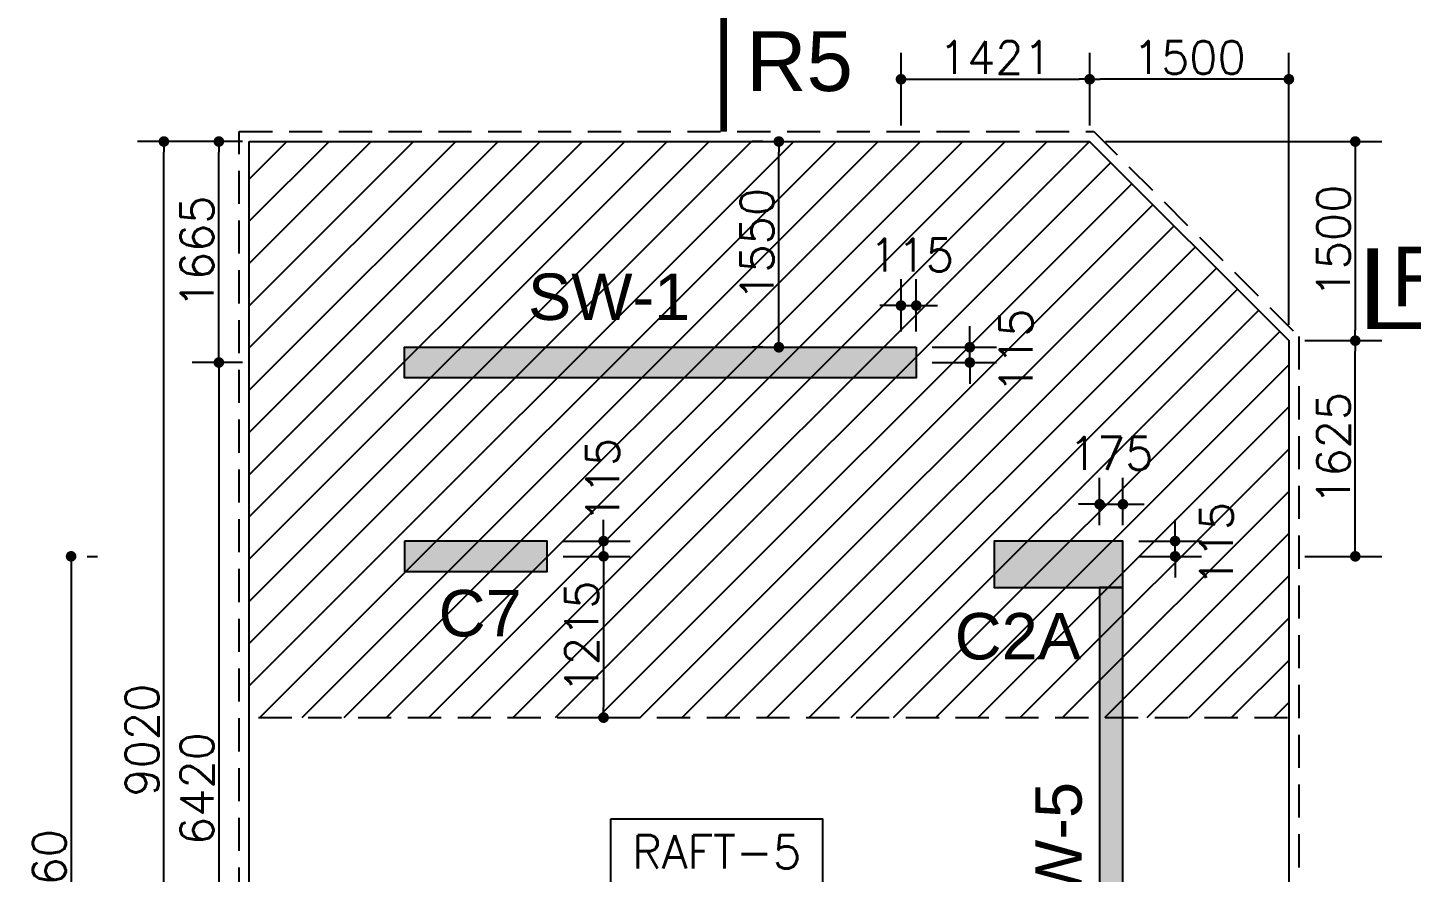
# Model space of a CAD drawing. Extents: x -200722 to 834823, y -494970 to 88783.
# Drawn here: x 465048 to 475468, y 27733 to 34097 of the extents above; entities that cross this region are included whole.
import ezdxf
from ezdxf.enums import TextEntityAlignment as Align

# ---------------------------------------------------------------- set-up
doc = ezdxf.new("R2010")
doc.units = 0
doc.header["$LTSCALE"] = 100
doc.header["$MEASUREMENT"] = 0
doc.header["$PDMODE"] = 34
doc.linetypes.add('HIDDEN', pattern=[0.375, 0.25, -0.125])
doc.layers.get('0').update_dxf_attribs({"linetype": 'CONTINUOUS'})
doc.layers.get('DEFPOINTS').update_dxf_attribs({"linetype": 'CONTINUOUS'})
for name, color, linetype in [('BEAM', 4, 'CONTINUOUS'), ('COL. SHED. STEEL.', 6, 'CONTINUOUS'), ('COL_H', 235, 'CONTINUOUS'), ('DIM', 3, 'CONTINUOUS'), ('F_EXEC', 3, 'HIDDEN'), ('F_FTG1', 11, 'CONTINUOUS'), ('TEXT', 2, 'CONTINUOUS')]:
    doc.layers.add(name, color=color, linetype=linetype)
doc.layers.add('HATCH', color=252, linetype='CONTINUOUS', lineweight=30)
doc.styles.add('AR', font='arial.ttf')
doc.styles.add('ROMANS', font='romans.shx')
doc.styles.get("Standard").update_dxf_attribs({"font": 'simplex.shx'})
doc.styles.add('TIMES-N', font='arial.ttf')
doc.dimstyles.new('STANDARD$0', dxfattribs={"dimtxt": 2.5, "dimasz": 2.5, "dimexe": 2, "dimexo": 0.7, "dimgap": 0.9, "dimtad": 1, "dimdec": 0, "dimdsep": 46, "dimtxsty": 'ROMANS', "dimcen": 0.09, "dimclrd": 4, "dimclre": 4, "dimclrt": 3, "dimadec": 0, "dimazin": 0, "dimtfac": 1, "dimtdec": 0, "dimtmove": 0, "dimatfit": 3, "dimfxl": 1, "dimtolj": 1, "dimtzin": 0, "dimarcsym": 0})

# ---------------------------------------------------------------- blocks, each defined once
blk = doc.blocks.new('DOT')
at = {"color": 0, "linetype": 'ByBlock'}
blk.add_line((-0.5, 0), (-1, 0), dxfattribs=at)
at = {"color": 0, "linetype": 'ByBlock', "const_width": 0.5}
blk.add_lwpolyline([(-0.25, 0, 1), (0.25, 0, 1)], format="xyb", close=True, dxfattribs=at)
blk = doc.blocks.new('*D2235')
at = {"layer": 'BEAM', "color": 0, "lineweight": -2, "transparency": 16777216}
for p, q in [((470585, 33239), (470505, 33239)), ((470705, 31769), (470705, 33159)), ((470585, 31689), (470505, 31689))]:
    blk.add_line(p, q, dxfattribs=at)
at = {"layer": 'DEFPOINTS', "color": 0, "lineweight": -3, "ltscale": 0.4, "transparency": 16777216}
for p in [(470705, 33239), (470705, 33239), (470705, 31689)]:
    blk.add_point(p, dxfattribs=at)
at = {"layer": 'BEAM', "color": 0, "lineweight": -2, "ltscale": 0.4, "transparency": 16777216, "xscale": 80, "yscale": 80, "zscale": 80}
for p, rotation in [((470705, 33239), 90), ((470705, 31689), 270)]:
    blk.add_blockref('DOT', p, dxfattribs=dict(at, rotation=rotation))
at = {"layer": 'BEAM', "color": 0, "ltscale": 0.4, "transparency": 16777216, "insert": (470541, 32464), "char_height": 248, "attachment_point": 5, "rotation": 90}
blk.add_mtext('\\A1;1550', dxfattribs=at)
blk = doc.blocks.new('_DOT')
at = {"color": 0, "linetype": 'ByBlock'}
blk.add_line((-0.5, 0), (-1, 0), dxfattribs=at)
at = {"color": 0, "linetype": 'ByBlock', "const_width": 0.5}
blk.add_lwpolyline([(-0.25, 0, 1), (0.25, 0, 1)], format="xyb", close=True, dxfattribs=at)
blk = doc.blocks.new('*D2236')
at = {"layer": 'BEAM', "color": 0, "lineweight": -2, "transparency": 16777216}
for p, q in [((471625, 31809), (471625, 32203)), ((471740, 31809), (471740, 32203)), ((471545, 32003), (471465, 32003)), ((471625, 32003), (471740, 32003)), ((471820, 32003), (471900, 32003))]:
    blk.add_line(p, q, dxfattribs=at)
at = {"layer": 'DEFPOINTS', "color": 0, "lineweight": -3, "ltscale": 0.4, "transparency": 16777216}
for p in [(471740, 32003), (471625, 31689), (471740, 31689)]:
    blk.add_point(p, dxfattribs=at)
at = {"layer": 'BEAM', "color": 0, "lineweight": -2, "ltscale": 0.4, "transparency": 16777216, "xscale": 80, "yscale": 80, "zscale": 80}
blk.add_blockref('DOT', (471625, 32003), dxfattribs=at)
at = {"layer": 'BEAM', "color": 0, "lineweight": -2, "ltscale": 0.4, "transparency": 16777216, "xscale": 80, "yscale": 80, "zscale": 80, "rotation": 180}
blk.add_blockref('DOT', (471740, 32003), dxfattribs=at)
at = {"layer": 'BEAM', "color": 0, "ltscale": 0.4, "transparency": 16777216, "insert": (471705, 32384), "char_height": 248, "attachment_point": 5}
blk.add_mtext('\\A1;115', dxfattribs=at)
blk = doc.blocks.new('*D2237')
at = {"layer": 'BEAM', "color": 0, "lineweight": -2, "transparency": 16777216}
for p, q in [((472143, 31769), (472143, 31849)), ((471860, 31689), (472343, 31689)), ((472143, 31574), (472143, 31689)), ((471860, 31574), (472343, 31574)), ((472143, 31494), (472143, 31414))]:
    blk.add_line(p, q, dxfattribs=at)
at = {"layer": 'DEFPOINTS', "color": 0, "lineweight": -3, "ltscale": 0.4, "transparency": 16777216}
for p in [(471740, 31689), (472143, 31689), (471740, 31574)]:
    blk.add_point(p, dxfattribs=at)
at = {"layer": 'BEAM', "color": 0, "lineweight": -2, "ltscale": 0.4, "transparency": 16777216, "xscale": 80, "yscale": 80, "zscale": 80}
for p, rotation in [((472143, 31689), 270), ((472143, 31574), 90)]:
    blk.add_blockref('DOT', p, dxfattribs=dict(at, rotation=rotation))
at = {"layer": 'BEAM', "color": 0, "ltscale": 0.4, "transparency": 16777216, "insert": (472491, 31662), "char_height": 248, "attachment_point": 5, "rotation": 90}
blk.add_mtext('\\A1;115', dxfattribs=at)
blk = doc.blocks.new('*D2238')
at = {"layer": 'BEAM', "color": 0, "lineweight": -2, "transparency": 16777216}
for p, q in [((473121, 30349), (473121, 30706)), ((473296, 30349), (473296, 30706)), ((473041, 30506), (472961, 30506)), ((473121, 30506), (473296, 30506)), ((473376, 30506), (473456, 30506))]:
    blk.add_line(p, q, dxfattribs=at)
at = {"layer": 'DEFPOINTS', "color": 0, "lineweight": -3, "ltscale": 0.4, "transparency": 16777216}
for p in [(473296, 30506), (473121, 30229), (473296, 30229)]:
    blk.add_point(p, dxfattribs=at)
at = {"layer": 'BEAM', "color": 0, "lineweight": -2, "ltscale": 0.4, "transparency": 16777216, "xscale": 80, "yscale": 80, "zscale": 80}
blk.add_blockref('DOT', (473121, 30506), dxfattribs=at)
at = {"layer": 'BEAM', "color": 0, "lineweight": -2, "ltscale": 0.4, "transparency": 16777216, "xscale": 80, "yscale": 80, "zscale": 80, "rotation": 180}
blk.add_blockref('DOT', (473296, 30506), dxfattribs=at)
at = {"layer": 'BEAM', "color": 0, "ltscale": 0.4, "transparency": 16777216, "insert": (473208, 30890), "char_height": 248, "attachment_point": 5}
blk.add_mtext('\\A1;175', dxfattribs=at)
blk = doc.blocks.new('*D2239')
at = {"layer": 'BEAM', "color": 0, "lineweight": -2, "transparency": 16777216}
for p, q in [((473689, 30309), (473689, 30389)), ((473416, 30229), (473889, 30229)), ((473689, 30114), (473689, 30229)), ((473416, 30114), (473889, 30114)), ((473689, 30034), (473689, 29954))]:
    blk.add_line(p, q, dxfattribs=at)
at = {"layer": 'DEFPOINTS', "color": 0, "lineweight": -3, "ltscale": 0.4, "transparency": 16777216}
for p in [(473296, 30229), (473689, 30229), (473296, 30114)]:
    blk.add_point(p, dxfattribs=at)
at = {"layer": 'BEAM', "color": 0, "lineweight": -2, "ltscale": 0.4, "transparency": 16777216, "xscale": 80, "yscale": 80, "zscale": 80}
for p, rotation in [((473689, 30229), 270), ((473689, 30114), 90)]:
    blk.add_blockref('DOT', p, dxfattribs=dict(at, rotation=rotation))
at = {"layer": 'BEAM', "color": 0, "ltscale": 0.4, "transparency": 16777216, "insert": (474001, 30206), "char_height": 248, "attachment_point": 5, "rotation": 90}
blk.add_mtext('\\A1;115', dxfattribs=at)
blk = doc.blocks.new('*D2240')
at = {"layer": 'BEAM', "color": 0, "lineweight": -2, "transparency": 16777216}
for p, q in [((469385, 30309), (469385, 30389)), ((469082, 30229), (469585, 30229)), ((469385, 30114), (469385, 30229)), ((469082, 30114), (469585, 30114)), ((469385, 30034), (469385, 29954))]:
    blk.add_line(p, q, dxfattribs=at)
at = {"layer": 'DEFPOINTS', "color": 0, "lineweight": -3, "ltscale": 0.4, "transparency": 16777216}
for p in [(468962, 30229), (469385, 30229), (468962, 30114)]:
    blk.add_point(p, dxfattribs=at)
at = {"layer": 'BEAM', "color": 0, "lineweight": -2, "ltscale": 0.4, "transparency": 16777216, "xscale": 80, "yscale": 80, "zscale": 80}
for p, rotation in [((469385, 30229), 270), ((469385, 30114), 90)]:
    blk.add_blockref('DOT', p, dxfattribs=dict(at, rotation=rotation))
at = {"layer": 'BEAM', "color": 0, "ltscale": 0.4, "transparency": 16777216, "insert": (469379, 30687), "char_height": 248, "attachment_point": 5, "rotation": 90}
blk.add_mtext('\\A1;115', dxfattribs=at)
blk = doc.blocks.new('*D2244')
at = {"layer": 'BEAM', "color": 0, "lineweight": -2, "transparency": 16777216}
for p, q in [((469082, 30114), (469585, 30114)), ((469385, 30034), (469385, 28979)), ((469082, 28899), (469585, 28899))]:
    blk.add_line(p, q, dxfattribs=at)
at = {"layer": 'DEFPOINTS', "color": 0, "lineweight": -3, "ltscale": 0.4, "transparency": 16777216}
for p in [(468962, 30114), (468962, 28899), (469385, 28899)]:
    blk.add_point(p, dxfattribs=at)
at = {"layer": 'BEAM', "color": 0, "lineweight": -2, "ltscale": 0.4, "transparency": 16777216, "xscale": 80, "yscale": 80, "zscale": 80}
for p, rotation in [((469385, 30114), 90), ((469385, 28899), 270)]:
    blk.add_blockref('DOT', p, dxfattribs=dict(at, rotation=rotation))
at = {"layer": 'BEAM', "color": 0, "ltscale": 0.4, "transparency": 16777216, "insert": (469221, 29507), "char_height": 248, "attachment_point": 5, "rotation": 90}
blk.add_mtext('\\A1;1215', dxfattribs=at)
blk = doc.blocks.new('*D2521')
at = {"layer": 'BEAM', "color": 0, "lineweight": -2, "transparency": 16777216}
for p, q in [((465495, 30114), (465575, 30114)), ((465375, 30034), (465375, 25234)), ((465495, 25154), (465575, 25154))]:
    blk.add_line(p, q, dxfattribs=at)
at = {"layer": 'DEFPOINTS', "color": 0, "lineweight": -3, "ltscale": 0.4, "transparency": 16777216}
for p in [(465375, 30114), (465375, 25154), (465375, 25154)]:
    blk.add_point(p, dxfattribs=at)
at = {"layer": 'BEAM', "color": 0, "lineweight": -2, "ltscale": 0.4, "transparency": 16777216, "xscale": 80, "yscale": 80, "zscale": 80}
for p, rotation in [((465375, 30114), 90), ((465375, 25154), 270)]:
    blk.add_blockref('DOT', p, dxfattribs=dict(at, rotation=rotation))
at = {"layer": 'BEAM', "color": 0, "ltscale": 0.4, "transparency": 16777216, "insert": (465211, 27634), "char_height": 248, "attachment_point": 5, "rotation": 90}
blk.add_mtext('\\A1;4960', dxfattribs=at)
blk = doc.blocks.new('*D2569')
at = {"layer": 'BEAM', "color": 0, "lineweight": -2, "transparency": 16777216}
for p, q in [((466667, 31574), (466288, 31574)), ((466488, 31494), (466488, 25234)), ((466667, 25154), (466288, 25154))]:
    blk.add_line(p, q, dxfattribs=at)
at = {"layer": 'DEFPOINTS', "color": 0, "lineweight": -3, "ltscale": 0.4, "transparency": 16777216}
for p in [(466787, 31574), (466488, 25154), (466787, 25154)]:
    blk.add_point(p, dxfattribs=at)
at = {"layer": 'BEAM', "color": 0, "lineweight": -2, "ltscale": 0.4, "transparency": 16777216, "xscale": 80, "yscale": 80, "zscale": 80}
for p, rotation in [((466488, 31574), 90), ((466488, 25154), 270)]:
    blk.add_blockref('DOT', p, dxfattribs=dict(at, rotation=rotation))
at = {"layer": 'BEAM', "color": 0, "ltscale": 0.4, "transparency": 16777216, "insert": (466324, 28364), "char_height": 248, "attachment_point": 5, "rotation": 90}
blk.add_mtext('\\A1;6420', dxfattribs=at)
blk = doc.blocks.new('*D2570')
at = {"layer": 'BEAM', "color": 0, "lineweight": -2, "transparency": 16777216}
for p, q in [((466667, 33239), (466288, 33239)), ((466488, 31654), (466488, 33159)), ((466667, 31574), (466288, 31574))]:
    blk.add_line(p, q, dxfattribs=at)
at = {"layer": 'DEFPOINTS', "color": 0, "lineweight": -3, "ltscale": 0.4, "transparency": 16777216}
for p in [(466488, 33239), (466787, 33239), (466787, 31574)]:
    blk.add_point(p, dxfattribs=at)
at = {"layer": 'BEAM', "color": 0, "lineweight": -2, "ltscale": 0.4, "transparency": 16777216, "xscale": 80, "yscale": 80, "zscale": 80}
for p, rotation in [((466488, 33239), 90), ((466488, 31574), 270)]:
    blk.add_blockref('DOT', p, dxfattribs=dict(at, rotation=rotation))
at = {"layer": 'BEAM', "color": 0, "ltscale": 0.4, "transparency": 16777216, "insert": (466324, 32407), "char_height": 248, "attachment_point": 5, "rotation": 90}
blk.add_mtext('\\A1;1665', dxfattribs=at)
blk = doc.blocks.new('*D2571')
at = {"layer": 'BEAM', "color": 0, "lineweight": -2, "transparency": 16777216}
for p, q in [((466667, 33239), (465874, 33239)), ((466074, 24299), (466074, 33159)), ((466667, 24219), (465874, 24219))]:
    blk.add_line(p, q, dxfattribs=at)
at = {"layer": 'DEFPOINTS', "color": 0, "lineweight": -3, "ltscale": 0.4, "transparency": 16777216}
for p in [(466074, 33239), (466787, 33239), (466787, 24219)]:
    blk.add_point(p, dxfattribs=at)
at = {"layer": 'BEAM', "color": 0, "lineweight": -2, "ltscale": 0.4, "transparency": 16777216, "xscale": 80, "yscale": 80, "zscale": 80}
for p, rotation in [((466074, 33239), 90), ((466074, 24219), 270)]:
    blk.add_blockref('DOT', p, dxfattribs=dict(at, rotation=rotation))
at = {"layer": 'BEAM', "color": 0, "ltscale": 0.4, "transparency": 16777216, "insert": (465910, 28729), "char_height": 248, "attachment_point": 5, "rotation": 90}
blk.add_mtext('\\A1;9020', dxfattribs=at)
blk = doc.blocks.new('*D2764')
at = {"layer": 'BEAM', "color": 0, "lineweight": -2, "transparency": 16777216}
for p, q in [((473046, 33359), (473046, 33908)), ((474546, 31859), (474546, 33908)), ((474466, 33708), (473126, 33708))]:
    blk.add_line(p, q, dxfattribs=at)
at = {"layer": 'DEFPOINTS', "color": 0, "lineweight": -3, "ltscale": 0.4, "transparency": 16777216}
for p in [(473046, 33708), (473046, 33239), (474546, 31739)]:
    blk.add_point(p, dxfattribs=at)
at = {"layer": 'BEAM', "color": 0, "lineweight": -2, "ltscale": 0.4, "transparency": 16777216, "xscale": 80, "yscale": 80, "zscale": 80, "rotation": 180}
blk.add_blockref('DOT', (473046, 33708), dxfattribs=at)
at = {"layer": 'BEAM', "color": 0, "lineweight": -2, "ltscale": 0.4, "transparency": 16777216, "xscale": 80, "yscale": 80, "zscale": 80}
blk.add_blockref('DOT', (474546, 33708), dxfattribs=at)
at = {"layer": 'BEAM', "color": 0, "ltscale": 0.4, "transparency": 16777216, "insert": (473796, 33872), "char_height": 248, "attachment_point": 5}
blk.add_mtext('\\A1;1500', dxfattribs=at)
blk = doc.blocks.new('*D2765')
at = {"layer": 'BEAM', "color": 0, "lineweight": -2, "transparency": 16777216}
for p, q in [((473166, 33239), (475246, 33239)), ((475046, 33159), (475046, 31819)), ((474666, 31739), (475246, 31739))]:
    blk.add_line(p, q, dxfattribs=at)
at = {"layer": 'DEFPOINTS', "color": 0, "lineweight": -3, "ltscale": 0.4, "transparency": 16777216}
for p in [(473046, 33239), (474546, 31739), (475046, 31739)]:
    blk.add_point(p, dxfattribs=at)
at = {"layer": 'BEAM', "color": 0, "lineweight": -2, "ltscale": 0.4, "transparency": 16777216, "xscale": 80, "yscale": 80, "zscale": 80}
for p, rotation in [((475046, 33239), 90), ((475046, 31739), 270)]:
    blk.add_blockref('DOT', p, dxfattribs=dict(at, rotation=rotation))
at = {"layer": 'BEAM', "color": 0, "ltscale": 0.4, "transparency": 16777216, "insert": (474882, 32489), "char_height": 248, "attachment_point": 5, "rotation": 90}
blk.add_mtext('\\A1;1500', dxfattribs=at)
blk = doc.blocks.new('*D2766')
at = {"layer": 'BEAM', "color": 0, "lineweight": -2, "transparency": 16777216}
for p, q in [((474666, 31739), (475246, 31739)), ((475046, 30194), (475046, 31659)), ((474666, 30114), (475246, 30114))]:
    blk.add_line(p, q, dxfattribs=at)
at = {"layer": 'DEFPOINTS', "color": 0, "lineweight": -3, "ltscale": 0.4, "transparency": 16777216}
for p in [(474546, 31739), (475046, 31739), (474546, 30114)]:
    blk.add_point(p, dxfattribs=at)
at = {"layer": 'BEAM', "color": 0, "lineweight": -2, "ltscale": 0.4, "transparency": 16777216, "xscale": 80, "yscale": 80, "zscale": 80}
for p, rotation in [((475046, 31739), 90), ((475046, 30114), 270)]:
    blk.add_blockref('DOT', p, dxfattribs=dict(at, rotation=rotation))
at = {"layer": 'BEAM', "color": 0, "ltscale": 0.4, "transparency": 16777216, "insert": (474882, 30927), "char_height": 248, "attachment_point": 5, "rotation": 90}
blk.add_mtext('\\A1;1625', dxfattribs=at)
blk = doc.blocks.new('*D2767')
at = {"layer": 'BEAM', "color": 0, "lineweight": -2, "transparency": 16777216}
for p, q in [((471625, 33359), (471625, 33908)), ((473046, 33359), (473046, 33908)), ((471705, 33708), (472966, 33708))]:
    blk.add_line(p, q, dxfattribs=at)
at = {"layer": 'DEFPOINTS', "color": 0, "lineweight": -3, "ltscale": 0.4, "transparency": 16777216}
for p in [(473046, 33708), (471625, 33239), (473046, 33239)]:
    blk.add_point(p, dxfattribs=at)
at = {"layer": 'BEAM', "color": 0, "lineweight": -2, "ltscale": 0.4, "transparency": 16777216, "xscale": 80, "yscale": 80, "zscale": 80, "rotation": 180}
blk.add_blockref('DOT', (471625, 33708), dxfattribs=at)
at = {"layer": 'BEAM', "color": 0, "lineweight": -2, "ltscale": 0.4, "transparency": 16777216, "xscale": 80, "yscale": 80, "zscale": 80}
blk.add_blockref('DOT', (473046, 33708), dxfattribs=at)
at = {"layer": 'BEAM', "color": 0, "ltscale": 0.4, "transparency": 16777216, "insert": (472335, 33872), "char_height": 248, "attachment_point": 5}
blk.add_mtext('\\A1;1421', dxfattribs=at)

msp = doc.modelspace()

# ---------------------------------------------------------------- hatches: boundary and pattern name
at = {"layer": 'COL_H', "ltscale": 0.4}
for points in [[(471739.5, 31689.4), (471739.5, 31459.4), (467886.5, 31459.4), (467886.5, 31689.4)], [(467886.5, 30229.4), (467886.5, 29999.4), (468961.5, 29999.4), (468961.5, 30229.4)], [(473295.5, 29879.4), (473295.5, 30229.4), (472325.5, 30229.4), (472325.5, 29879.4)], [(473295.5, 26139.4), (473295.5, 29879.4), (473120.5, 29879.4), (473120.5, 26139.4)]]:
    msp.add_hatch(color=256, dxfattribs=at).paths.add_polyline_path(points)
at = {"layer": 'HATCH', "lineweight": -3, "ltscale": 0.4}
h = msp.add_hatch(dxfattribs=at)
h.set_pattern_fill('ANSI31', color=256, scale=1800, style=0)
h.set_pattern_definition([(45, (191292.92, 0), (-159.09903, 159.09903), [])])
h.paths.add_polyline_path([(474545.5, 31739.4), (473045.5, 33239.4), (466716.5, 33239.4), (466716.5, 28899.4), (474545.5, 28899.4)])

# ---------------------------------------------------------------- linework, layer by layer
at = {"layer": 'COL. SHED. STEEL.', "ltscale": 500, "elevation": 7446.6}
for points in [[(471739.5, 31689.4), (471739.5, 31459.4), (467886.5, 31459.4), (467886.5, 31689.4), (471739.5, 31689.4)], [(467886.5, 30229.4), (467886.5, 29999.4), (468961.5, 29999.4), (468961.5, 30229.4), (467886.5, 30229.4)], [(473295.5, 29879.4), (473295.5, 30229.4), (472325.5, 30229.4), (472325.5, 29879.4), (473295.5, 29879.4)], [(473295.5, 26139.4), (473295.5, 29879.4), (473120.5, 29879.4), (473120.5, 26139.4), (473295.5, 26139.4)]]:
    msp.add_lwpolyline(points, dxfattribs=at)
at = {"layer": 'DIM', "color": 1}
for points in [[(470873, 34301.3, 80, 80, 0), (470289.9, 34301.3, 50, 50, 0), (470289.9, 33312.2, 50, 50, 0)], [(475176, 32434.2, 80, 80, 0), (475176, 31851.1, 50, 50, 0), (476165.1, 31851.1, 50, 50, 0)]]:
    msp.add_lwpolyline(points, format="xyseb", dxfattribs=at)
at = {"layer": 'F_EXEC', "ltscale": 10}
msp.add_line((466641.5, 24144.4, 7446.6), (466641.5, 33314.4, 7446.6), dxfattribs=at)
at = {"layer": 'F_EXEC', "ltscale": 10, "elevation": 7446.6}
msp.add_lwpolyline([(466641.5, 33314.4), (473076.6, 33314.4), (474620.5, 31770.4), (474620.5, 25944.4)], dxfattribs=at)
at = {"layer": 'F_FTG1', "ltscale": 0.4}
msp.add_line((466716.5, 24219.4, 7446.6), (466716.5, 33239.4, 7446.6), dxfattribs=at)
at = {"layer": 'F_FTG1', "linetype": 'HIDDEN', "ltscale": 10}
msp.add_line((466786.5, 28899.4, 7446.6), (474545.5, 28899.4, 7446.6), dxfattribs=at)
at = {"layer": 'F_FTG1', "ltscale": 0.4, "elevation": 7446.6}
msp.add_lwpolyline([(466716.5, 33239.4), (473045.5, 33239.4), (474545.5, 31739.4), (474545.5, 24219.4)], dxfattribs=at)
at = {"layer": 'TEXT'}
msp.add_lwpolyline([(469439.7, 28137.2), (471033.6, 28137.2), (471033.6, 27637.3), (469439.7, 27637.3)], close=True, dxfattribs=at)

# ---------------------------------------------------------------- texts
at = {"layer": 'TEXT', "style": 'TIMES-N'}
for s, p in [('R5', (470459.4, 33844.5)), ('R2', (475317.8, 32221.6))]:
    msp.add_text(s, height=450, dxfattribs=at).set_placement(p, align=Align.MIDDLE_LEFT)
at = {"layer": 'TEXT', "style": 'AR'}
for s, p in [('SW-1', (468815.6, 31894.7, 3998.7)), ('C7', (468143, 29511, 550.6)), ('C2A', (472029.6, 29337, 3998.7))]:
    msp.add_text(s, height=350, dxfattribs=at).set_placement(p)
msp.add_text('SW-5', height=350, rotation=90, dxfattribs=at).set_placement((472985.6, 27192.2, 3998.7))
at = {"layer": 'TEXT'}
msp.add_text('RAFT-5', height=250, dxfattribs=at).set_placement((470236.7, 27887.2), align=Align.MIDDLE)

# ---------------------------------------------------------------- dimensions: what is measured, and where the dimension line sits
at = {"layer": 'BEAM'}
for base, p1, p2, angle, picture, middle in [((473045.5, 33707.8), (471624.5, 33239.4, 7446.6), (473045.5, 33239.4, 7446.6), 180, '*D2767', (472335, 33871.8)), ((466074, 33239.4), (466786.5, 24219.4, 7446.6), (466786.5, 33239.4, 7446.6), 90, '*D2571', (465910, 28729.4)), ((466487.8, 33239.4), (466786.5, 31574.4, 7446.6), (466786.5, 33239.4, 7446.6), 90, '*D2570', (466323.8, 32406.9)), ((470704.6, 33239.4), (470704.6, 31689.4, 7446.6), (470704.6, 33239.4, 7446.6), 90, '*D2235', (470540.6, 32464.4)), ((475045.8, 31739.4), (473045.5, 33239.4, 7446.6), (474545.5, 31739.4, 7446.6), 90, '*D2765', (474881.8, 32489.4)), ((475045.8, 31739.4), (474545.5, 30114.4, 7446.6), (474545.5, 31739.4, 7446.6), 270, '*D2766', (474881.8, 30926.9)), ((466487.8, 25154.4), (466786.5, 31574.4, 7446.6), (466786.5, 25154.4, 7446.6), 90, '*D2569', (466323.8, 28364.4)), ((465374.8, 25154.4), (465374.8, 30114.4, 7446.6), (465374.8, 25154.4, 7446.6), 270, '*D2521', (465210.8, 27634.4)), ((469384.5, 28899.4, -7446.6), (468961.5, 30114.4), (468961.5, 28899.4), 90, '*D2244', (469220.5, 29506.9, -7446.6))]:
    dim = msp.add_linear_dim(base=base, p1=p1, p2=p2, angle=angle, dimstyle='STANDARD$0', override={"dimscale": 8, "dimtxt": 31, "dimasz": 10, "dimexe": 25, "dimexo": 15, "dimgap": 5, "dimzin": 3, "dimtxsty": 'Standard', "dimblk": 'DOT', "dimcen": 3, "dimdle": 1, "dimclrd": 0, "dimclre": 0, "dimclrt": 0, "dimtmove": 2, "dimldrblk": 'DOT', "dimtzin": 3}, dxfattribs=at)
    dim.commit()
    dim.dimension.update_dxf_attribs({"geometry": picture, "text_midpoint": middle})
for base, p1, p2, picture, middle in [((473045.5, 33707.8), (474545.5, 31739.4, 7446.6), (473045.5, 33239.4, 7446.6), '*D2764', (473795.5, 33871.8)), ((473295.5, 30505.9), (473120.5, 30229.4, 7446.6), (473295.5, 30229.4, 7446.6), '*D2238', (473208, 30889.9))]:
    dim = msp.add_linear_dim(base=base, p1=p1, p2=p2, dimstyle='STANDARD$0', override={"dimscale": 8, "dimtxt": 31, "dimasz": 10, "dimexe": 25, "dimexo": 15, "dimgap": 5, "dimzin": 3, "dimtxsty": 'Standard', "dimblk": 'DOT', "dimcen": 3, "dimdle": 1, "dimclrd": 0, "dimclre": 0, "dimclrt": 0, "dimtmove": 2, "dimldrblk": 'DOT', "dimtzin": 3}, dxfattribs=at)
    dim.commit()
    dim.dimension.update_dxf_attribs({"geometry": picture, "text_midpoint": middle})
dim = msp.add_linear_dim(base=(471739.5, 32003.4), p1=(471624.5, 31689.4, 7446.6), p2=(471739.5, 31689.4, 7446.6), dimstyle='STANDARD$0', override={"dimscale": 8, "dimtxt": 31, "dimasz": 10, "dimexe": 25, "dimexo": 15, "dimgap": 5, "dimzin": 3, "dimtxsty": 'Standard', "dimblk": 'DOT', "dimcen": 3, "dimdle": 1, "dimclrd": 0, "dimclre": 0, "dimclrt": 0, "dimtmove": 2, "dimldrblk": 'DOT', "dimtzin": 3}, dxfattribs=at)
dim.commit()
dim.dimension.update_dxf_attribs({"geometry": '*D2236', "text_midpoint": (471704.7, 32384.4), "dimtype": 160})
for base, p1, p2, picture, middle in [((472143, 31689.4), (471739.5, 31574.4, 7446.6), (471739.5, 31689.4, 7446.6), '*D2237', (472490.6, 31662.1)), ((469384.5, 30229.4), (468961.5, 30114.4, 7446.6), (468961.5, 30229.4, 7446.6), '*D2240', (469378.5, 30686.9)), ((473689.2, 30229.4), (473295.5, 30114.4, 7446.6), (473295.5, 30229.4, 7446.6), '*D2239', (474001.2, 30205.7))]:
    dim = msp.add_linear_dim(base=base, p1=p1, p2=p2, angle=90, dimstyle='STANDARD$0', override={"dimscale": 8, "dimtxt": 31, "dimasz": 10, "dimexe": 25, "dimexo": 15, "dimgap": 5, "dimzin": 3, "dimtxsty": 'Standard', "dimblk": 'DOT', "dimcen": 3, "dimdle": 1, "dimclrd": 0, "dimclre": 0, "dimclrt": 0, "dimtmove": 2, "dimldrblk": 'DOT', "dimtzin": 3}, dxfattribs=at)
    dim.commit()
    dim.dimension.update_dxf_attribs({"geometry": picture, "text_midpoint": middle, "dimtype": 160})

doc.saveas('drawing.dxf')
